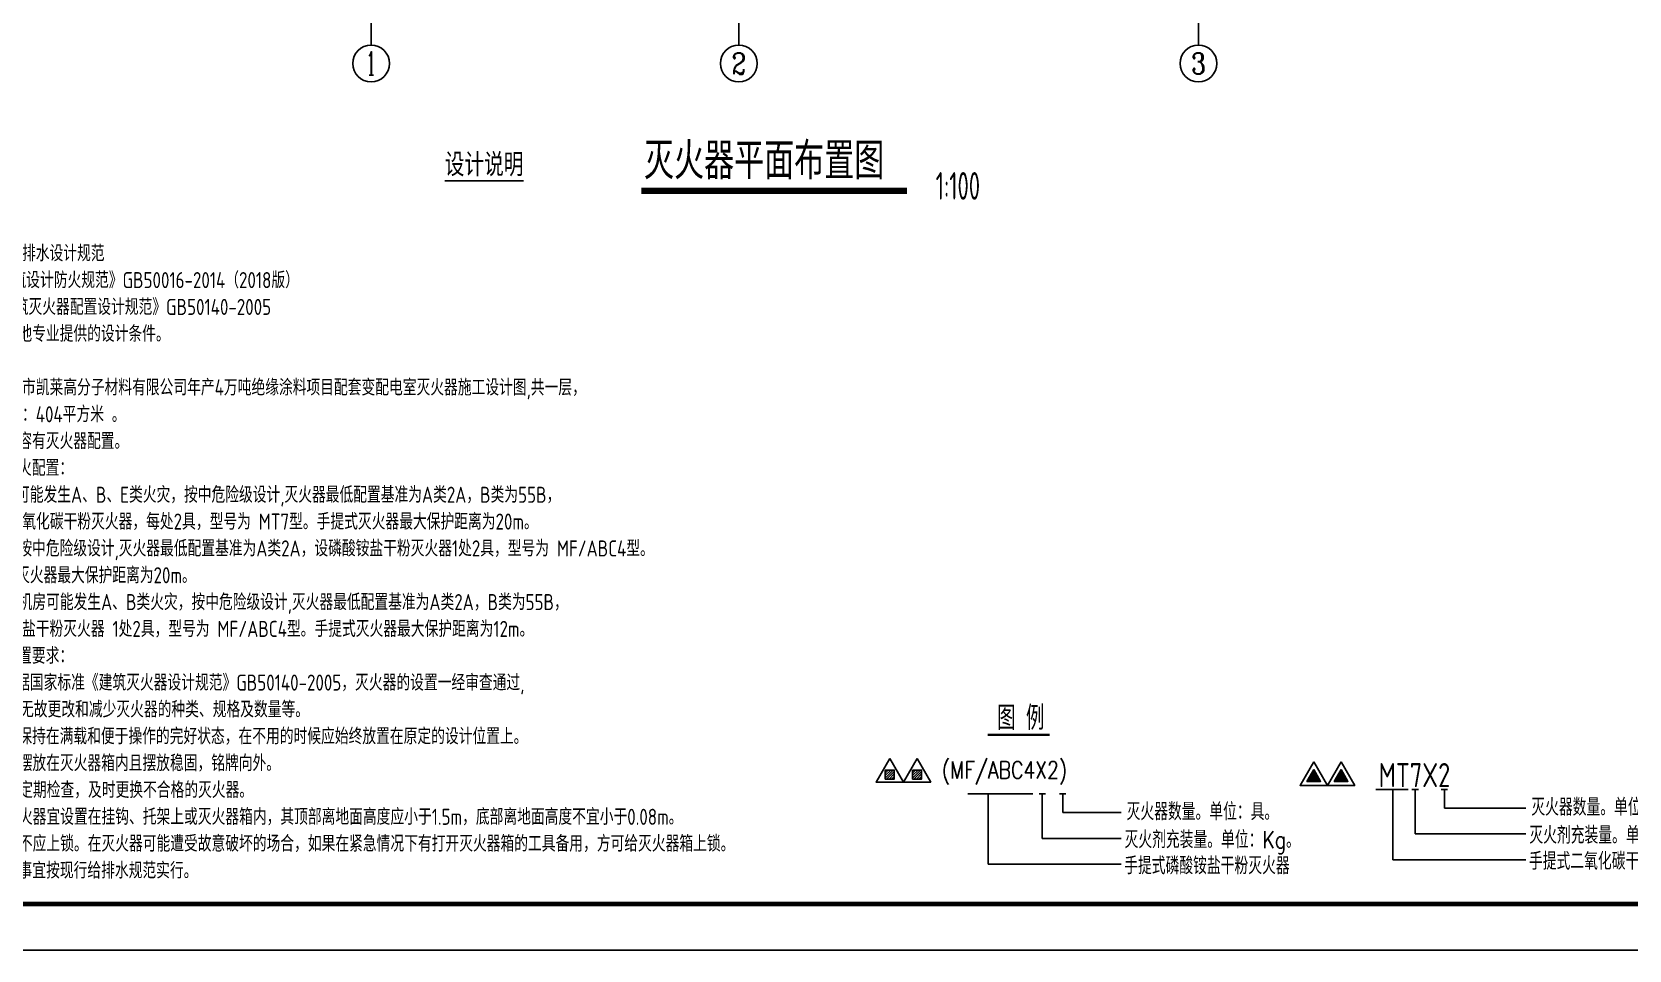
# Model space of a CAD drawing. Extents: x 5026138 to 10158928, y -750500 to -363337.
# Drawn here: x 5065128 to 5099876, y -422737 to -402772 of the extents above; entities that cross this region are included whole.
import ezdxf
from ezdxf.enums import TextEntityAlignment as Align

# ---------------------------------------------------------------- set-up
doc = ezdxf.new("R2010")
doc.units = 0
doc.header["$LTSCALE"] = 1000
doc.header["$MEASUREMENT"] = 0
doc.layers.get('0').update_dxf_attribs({"linetype": 'CONTINUOUS'})
for name, color, linetype in [('$灭火器', 1, 'CONTINUOUS'), ('AXIS', 3, 'CONTINUOUS'), ('AXIS_TEXT', 7, 'CONTINUOUS'), ('DIM_SYMB', 3, 'CONTINUOUS'), ('gd灭火器', 51, 'CONTINUOUS'), ('PIPE-消防', 1, 'CONTINUOUS'), ('PUB_TEXT', 7, 'CONTINUOUS'), ('PUB_TITLE', 4, 'CONTINUOUS'), ('TEXT_给水', 7, 'CONTINUOUS'), ('TWT_TEXT', 7, 'CONTINUOUS'), ('上水', 3, 'CONTINUOUS')]:
    doc.layers.add(name, color=color, linetype=linetype)
doc.styles.add('_HZTXT', font='txt.shx', dxfattribs={"width": 0.8, "bigfont": 'HZTXT.shx'})
doc.styles.add('_TCH_AXIS', font='COMPLEX', dxfattribs={"bigfont": 'GBCBIG'})
doc.styles.add('COMPLEX', font='COMPLEX')
doc.styles.add('sceie', font='sceie.shx', dxfattribs={"width": 0.7, "bigfont": 'sceic.shx'})
doc.styles.add('公司标准', font='sceie.shx', dxfattribs={"width": 0.7, "height": 300, "bigfont": 'sceic.shx'})

# ---------------------------------------------------------------- blocks, each defined once
blk = doc.blocks.new('_AXISO')
blk.add_circle((0, 0), 0.5)
at = {"layer": 'AXIS_TEXT', "style": 'COMPLEX', "width": 1.041667}
blk.add_attdef('A', text='', height=0.56, dxfattribs=at).set_placement((-0.25, -0.28), (0.25, -0.28), align=Align.FIT)

msp = doc.modelspace()

# ---------------------------------------------------------------- hatches: boundary and pattern name
h = msp.add_hatch()
h.set_pattern_fill('ANSI31', color=3, scale=300, angle=360, style=0)
h.set_pattern_definition([(45, (5025974.38, -429091.756), (-26.516504, 26.516504), [])])
h.paths.add_polyline_path([(5083692.7, -418824.9), (5083887.5, -418824.9), (5083887.5, -419019.7), (5083692.7, -419019.7)])
h = msp.add_hatch()
h.set_pattern_fill('ANSI31', color=3, scale=300, angle=360, style=0)
h.set_pattern_definition([(45, (5026569.54, -429091.756), (-26.516504, 26.516504), [])])
h.paths.add_polyline_path([(5084287.9, -418824.9), (5084482.6, -418824.9), (5084482.6, -419019.7), (5084287.9, -419019.7)])
at = {"layer": '上水'}
h = msp.add_hatch(dxfattribs=at)
h.set_pattern_fill('ANSI31', color=256, scale=150, angle=360, style=0)
h.set_pattern_definition([(45, (-4022760.132, 1746070.236), (-13.258252147, 13.258252147), [])])
h.paths.add_polyline_path([(5093162.9, -419071.2), (5093014.1, -418813.5), (5092865.3, -419071.2)])
h = msp.add_hatch(dxfattribs=at)
h.set_pattern_fill('ANSI31', color=256, scale=150, angle=360, style=0)
h.set_pattern_definition([(45, (-4022164.971, 1746070.236), (-13.258252147, 13.258252147), [])])
h.paths.add_polyline_path([(5093758.1, -419071.2), (5093609.3, -418813.5), (5093460.5, -419071.2)])

# ---------------------------------------------------------------- linework, layer by layer
for p, q in [((5087040.5, -419342.4), (5087179, -419342.4)), ((5087485.4, -419342.4), (5087623.9, -419342.4)), ((5095152.6, -419244.7), (5095291.1, -419244.7)), ((5095789.8, -419244.7), (5095928.3, -419244.7))]:
    msp.add_line(p, q)
at = {"color": 3}
for points in [[(5083790.1, -418570.1), (5083492.5, -419085.5), (5084087.7, -419085.5)], [(5084385.2, -418570.1), (5084087.7, -419085.5), (5084682.8, -419085.5)], [(5083692.7, -418824.9), (5083887.5, -418824.9), (5083887.5, -419019.7), (5083692.7, -419019.7)], [(5084287.9, -418824.9), (5084482.6, -418824.9), (5084482.6, -419019.7), (5084287.9, -419019.7)]]:
    msp.add_lwpolyline(points, close=True, dxfattribs=at)
at = {"color": 1}
for points in [[(5093014.1, -418642.2), (5092716.6, -419157.6), (5093311.7, -419157.6)], [(5093609.3, -418642.2), (5093311.7, -419157.6), (5093906.9, -419157.6)], [(5093014.1, -418813.5), (5092865.3, -419071.2), (5093162.9, -419071.2)], [(5093609.3, -418813.5), (5093460.5, -419071.2), (5093758.1, -419071.2)]]:
    msp.add_lwpolyline(points, close=True, dxfattribs=at)
at = {"layer": 'AXIS', "color": 0}
for p, q in [((5072506.3, -399056.3), (5072506.3, -403056.3)), ((5080506.3, -399056.3), (5080506.3, -403056.3)), ((5090506.3, -399056.3), (5090506.3, -403056.3))]:
    msp.add_line(p, q, dxfattribs=at)
at = {"layer": 'DIM_SYMB', "const_width": 140}
msp.add_lwpolyline([(5078388, -406228.6), (5084166.9, -406228.6)], dxfattribs=at)
at = {"layer": 'DIM_SYMB', "color": 9, "const_width": 52.5}
msp.add_lwpolyline([(5085919.8, -418056.3), (5087272.7, -418056.3)], dxfattribs=at)
at = {"layer": 'gd灭火器', "color": 7}
for p, q in [((5085487.2, -419342.4), (5086903.4, -419342.4)), ((5085932.3, -419342.4), (5085932.3, -420872.8)), ((5087109.7, -419342.4), (5087109.7, -420310.3)), ((5087554.7, -419342.4), (5087554.7, -419747.8)), ((5094364.1, -419244.7), (5095072.2, -419244.7)), ((5094738.6, -419244.7), (5094738.6, -420775.1)), ((5095221.9, -419244.7), (5095221.9, -420212.6)), ((5095859, -419244.7), (5095859, -419650.1)), ((5087554.7, -419747.8), (5088825.5, -419747.8)), ((5095859, -419650.1), (5097631.8, -419650.1)), ((5087109.7, -420310.3), (5088825.5, -420310.3)), ((5095221.9, -420212.6), (5097631.8, -420212.6)), ((5094738.6, -420775.1), (5097631.8, -420775.1)), ((5085932.3, -420872.8), (5088825.5, -420872.8))]:
    msp.add_line(p, q, dxfattribs=at)
at = {"layer": 'PUB_TITLE', "color": 4}
msp.add_lwpolyline([(5058774.6, -422737.3), (5142874.6, -422737.3), (5142874.6, -363337.3), (5058774.6, -363337.3)], close=True, dxfattribs=at)
at = {"layer": 'PUB_TITLE', "color": 4, "const_width": 100}
msp.add_lwpolyline([(5061274.6, -421737.3), (5141874.6, -421737.3), (5141874.6, -364337.3), (5061274.6, -364337.3)], close=True, dxfattribs=at)

# ---------------------------------------------------------------- block references
at = {"layer": 'AXIS', "color": 0}
ref = msp.add_blockref('_AXISO', (5072506.3, -403456.3), dxfattribs=dict(at, xscale=800, yscale=800, zscale=800))
ref.add_attrib('A', '1', dxfattribs={"layer": 'AXIS_TEXT', "color": 0, "height": 514.7, "style": '_TCH_AXIS'}).set_placement((5072396, -403713.6), (5072616.6, -403713.6), align=Align.FIT)
ref = msp.add_blockref('_AXISO', (5080506.3, -403456.3), dxfattribs=dict(at, xscale=800, yscale=800, zscale=800))
ref.add_attrib('A', '2', dxfattribs={"layer": 'AXIS_TEXT', "color": 0, "height": 465.9, "style": '_TCH_AXIS'}).set_placement((5080350.9, -403689.2), (5080661.6, -403689.2), align=Align.FIT)
ref = msp.add_blockref('_AXISO', (5090506.3, -403456.3), dxfattribs=dict(at, xscale=800, yscale=800, zscale=800))
ref.add_attrib('A', '3', dxfattribs={"layer": 'AXIS_TEXT', "color": 0, "height": 465.9, "style": '_TCH_AXIS'}).set_placement((5090350.9, -403689.2), (5090661.6, -403689.2), align=Align.FIT)

# ---------------------------------------------------------------- texts
at = {"layer": '$灭火器', "style": '_HZTXT', "width": 0.8}
msp.add_text('(MF/ABC4X2)', height=375, dxfattribs=at).set_placement((5084925.3, -419008.7))
at = {"style": '_HZTXT', "width": 0.8}
for s, p in [('灭火器数量。单位：具。 ', (5097749.2, -419816.2)), ('灭火器数量。单位：具。 ', (5088942.9, -419913.9)), ('灭火剂充装量。单位：Kg。', (5097705.7, -420425.9)), ('灭火剂充装量。单位：Kg。', (5088899.4, -420523.6)), ('手提式磷酸铵盐干粉灭火器', (5088890.8, -421089.8)), ('手提式二氧化碳干粉灭火器', (5097697.1, -420992.1))]:
    msp.add_text(s, height=375, dxfattribs=at).set_placement(p)
at = {"layer": 'PIPE-消防', "insert": (5063031, -413296.1), "char_height": 350, "attachment_point": 4, "style": '公司标准'}
msp.add_mtext('{\\W0.9;                                                    \\H1.429x;         \\L设计说明\\P\\H0.7x;\\l\\P一、设计依据\\P1. 国家现行给排水设计规范\\P  （1）《建筑设计防火规范》GB50016-2014（2018版）\\P  （2）《建筑灭火器配置设计规范》GB50140-2005\\P 2. 建筑及其他专业提供的设计条件。\\P二、设计概况\\P\\A1; 1.本图为安庆市凯莱高分子材料有限公司年产4万吨绝缘涂料项目配套变配电室灭火器施工设计图,共一层，\\A0;\\H0.9997x;\\P    \\A1;占地面积：404平方米 。\\A0;\\H0.9997x;\\P 2. 本专业内容有灭火器配置。\\P三、本项目灭火配置：\\P 1. 变配电室可能发生A、B、E类火灾，按中危险级设计,灭火器最低配置基准为A类2A，B类为55B，\\H0.9997x;\\P\\H1.001x;     设1处二氧化碳干粉灭火器，每处2具，型号为 MT7型。手提式灭火器最大保护距离为20m。\\P 2. \\H0.9996x;预留用房\\H0.9997x;按中危险级设计,灭火器最低配置基准为A类2A\\H1.001x;，\\H0.999x;设磷酸铵盐干粉灭火器1处2具，型号为 MF/ABC4型。\\P     手提式灭火器最大保护距离为20m。\\H1.001x;\\P\\H0.9994x; 3. 柴油发电机房\\H0.9996x;可能发生A、B类火灾，按中危险级设计,灭火器最低配置基准为A类2A，B类为55B，\\H0.9997x;\\P\\H1.001x;    设磷酸铵盐干粉灭火器 1处2具，型号为 MF/ABC4型。手提式灭火器最大保护距离为12m。\\P四、灭火器设置要求：\\P 1. 本设计依据国家标准《建筑灭火器设计规范》GB50140-2005，灭火器的设置一经审查通过,\\P  任何人不得无故更改和减少灭火器的种类、规格及数量等。\\P 2. 灭火器应保持在满载和便于操作的完好状态，在不用的时候应始终放置在原定的设计位置上。\\P 3. 灭火器应摆放在灭火器箱内且摆放稳固，铭牌向外。\\P 4. 灭火器应定期检查，及时更换不合格的灭火器。\\P 5. 手提式灭火器宜设置在挂钩、托架上或灭火器箱内，其顶部离地面高度应小于1.5m，底部离地面高度不宜小于0.08m。\\P 6. 灭火器箱不应上锁。在灭火器可能遭受故意破坏的场合，如果在紧急情况下有打开灭火器箱的工具备用，方可给灭火器箱上锁。\\P 7. 其他未经事宜按现行给排水规范实行。}', dxfattribs=at)
at = {"layer": 'PUB_TEXT', "style": 'sceie', "width": 0.7}
msp.add_text('1:100', height=600, dxfattribs=at).set_placement((5084790.9, -406419.3))
at = {"layer": 'TEXT_给水', "color": 4, "linetype": 'Continuous', "style": 'sceie', "width": 0.86}
msp.add_text('灭火器平面布置图', height=800, dxfattribs=at).set_placement((5078443.7, -405973.6))
at = {"layer": 'TEXT_给水', "color": 1, "linetype": 'Continuous', "style": 'sceie', "width": 0.86}
msp.add_text('MT7X2', height=525, dxfattribs=at).set_placement((5094427.5, -419195.2))
at = {"layer": 'TWT_TEXT', "color": 7, "style": '公司标准', "width": 0.8}
msp.add_text('图 例', height=525, dxfattribs=at).set_placement((5086128.2, -417950.5))

doc.saveas('drawing.dxf')
